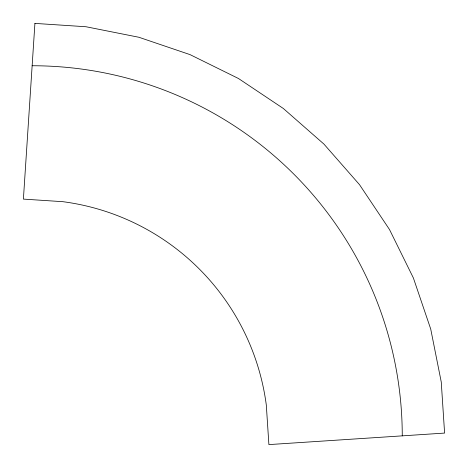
<?xml version="1.0" encoding="UTF-8"?>
<svg xmlns="http://www.w3.org/2000/svg" width="468" height="468" viewBox="0 0 468 468"><rect width="100%" height="100%" fill="white"/><g stroke="black" fill="none" stroke-linecap="round" stroke-linejoin="round"><path stroke-width="0.7" d="M32.14 65.748A370.112 370.112 0 0 1 402.252 435.86M34.919 23.4L23.4 199.105L62.969 201.696A236.182 236.182 0 0 1 266.304 405.031L268.895 444.6L444.6 433.081L441.254 381.999L430.724 329.062L413.373 277.951L389.499 229.536L359.512 184.661L323.92 144.08L283.339 108.488L238.464 78.501L190.049 54.627L138.938 37.276L86.001 26.746L34.919 23.4"/></g></svg>
